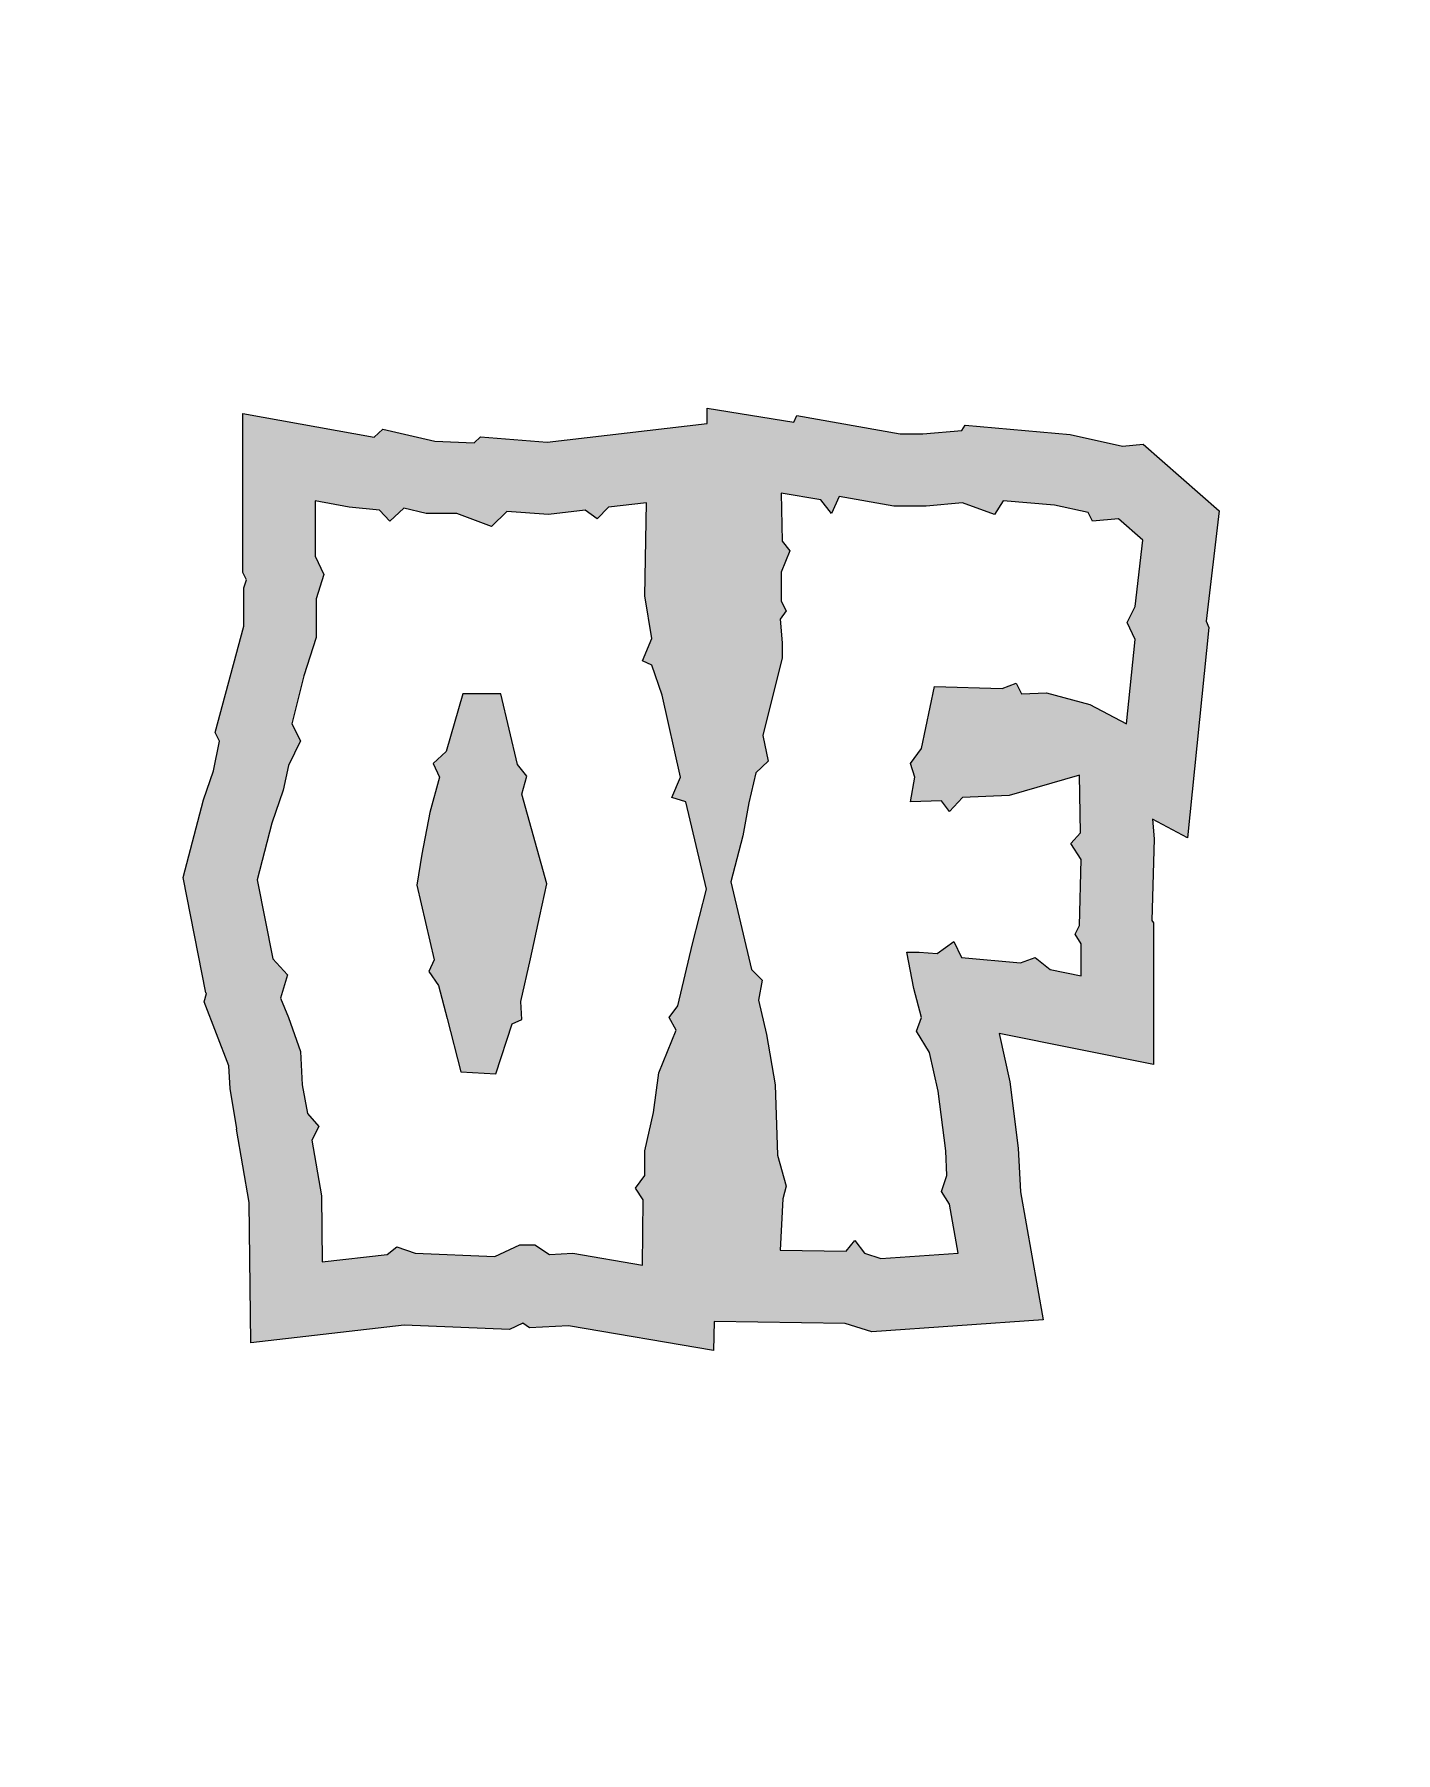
# Model space of a CAD drawing. Header units: inches. Extents: x -5.25 to 4.1, y -1.02 to 4.
# Drawn here: x 2.2716 to 2.4748, y 0.7598 to 1.0164 of the extents above; entities that cross this region are included whole.
import ezdxf

# ---------------------------------------------------------------- set-up
doc = ezdxf.new("R2010")
doc.units = ezdxf.units.IN
doc.header["$MEASUREMENT"] = 0
doc.layers.add('Layer 1', color=7, linetype='Continuous', lineweight=0)

# ---------------------------------------------------------------- blocks, each defined once
blk = doc.blocks.new('Block_44')
at = {"layer": 'Layer 1', "true_color": 0x231f20, "transparency": 33554687}
h = blk.add_hatch(color=250, dxfattribs=at)
h.dxf.hatch_style = 2
edge = h.paths.add_edge_path()
edge.add_spline(control_points=[(2.43593, 0.93097), (2.43593, 0.93097), (2.43477, 0.92857), (2.43477, 0.92857), (2.43477, 0.92857), (2.43593, 0.92602), (2.43593, 0.92602), (2.43593, 0.92602), (2.43464, 0.91343), (2.43464, 0.91343), (2.43464, 0.91343), (2.4292, 0.9163), (2.4292, 0.9163), (2.4292, 0.9163), (2.42272, 0.91805), (2.42272, 0.91805), (2.42272, 0.91805), (2.41897, 0.91789), (2.41897, 0.91789), (2.41897, 0.91789), (2.41819, 0.91949), (2.41819, 0.91949), (2.41819, 0.91949), (2.41611, 0.91869), (2.41611, 0.91869), (2.41611, 0.91869), (2.40601, 0.91901), (2.40601, 0.91901), (2.40601, 0.91901), (2.40407, 0.90976), (2.40407, 0.90976), (2.40407, 0.90976), (2.40239, 0.90753), (2.40239, 0.90753), (2.40239, 0.90753), (2.40303, 0.90546), (2.40303, 0.90546), (2.40303, 0.90546), (2.40239, 0.90179), (2.40239, 0.90179), (2.40239, 0.90179), (2.40705, 0.90195), (2.40705, 0.90195), (2.40705, 0.90195), (2.40821, 0.90036), (2.40821, 0.90036), (2.40821, 0.90036), (2.41016, 0.90243), (2.41016, 0.90243), (2.41016, 0.90243), (2.41715, 0.90275), (2.41715, 0.90275), (2.41715, 0.90275), (2.42764, 0.90578), (2.42764, 0.90578), (2.42764, 0.90578), (2.42777, 0.89717), (2.42777, 0.89717), (2.42777, 0.89717), (2.42635, 0.89558), (2.42635, 0.89558), (2.42635, 0.89558), (2.4279, 0.89318), (2.4279, 0.89318), (2.4279, 0.89318), (2.42764, 0.8833), (2.42764, 0.8833), (2.42764, 0.8833), (2.42699, 0.88202), (2.42699, 0.88202), (2.42699, 0.88202), (2.4279, 0.88059), (2.4279, 0.88059), (2.4279, 0.88059), (2.4279, 0.87581), (2.4279, 0.87581), (2.4279, 0.87581), (2.42324, 0.87676), (2.42324, 0.87676), (2.42324, 0.87676), (2.42104, 0.87852), (2.42104, 0.87852), (2.42104, 0.87852), (2.41884, 0.87772), (2.41884, 0.87772), (2.41884, 0.87772), (2.41003, 0.87852), (2.41003, 0.87852), (2.41003, 0.87852), (2.40886, 0.88091), (2.40886, 0.88091), (2.40886, 0.88091), (2.4064, 0.87915), (2.4064, 0.87915), (2.4064, 0.87915), (2.40368, 0.87931), (2.40368, 0.87931), (2.40368, 0.87931), (2.40187, 0.87931), (2.40187, 0.87931), (2.40187, 0.87931), (2.4029, 0.87389), (2.4029, 0.87389), (2.4029, 0.87389), (2.40407, 0.86959), (2.40407, 0.86959), (2.40407, 0.86959), (2.40329, 0.86752), (2.40329, 0.86752), (2.40329, 0.86752), (2.40523, 0.86433), (2.40523, 0.86433), (2.40523, 0.86433), (2.40653, 0.85859), (2.40653, 0.85859), (2.40653, 0.85859), (2.4077, 0.84966), (2.4077, 0.84966), (2.4077, 0.84966), (2.40782, 0.84599), (2.40782, 0.84599), (2.40782, 0.84599), (2.40705, 0.8436), (2.40705, 0.8436), (2.40705, 0.8436), (2.40821, 0.84169), (2.40821, 0.84169), (2.40821, 0.84169), (2.40951, 0.83436), (2.40951, 0.83436), (2.40951, 0.83436), (2.39798, 0.83356), (2.39798, 0.83356), (2.39798, 0.83356), (2.39552, 0.83436), (2.39552, 0.83436), (2.39552, 0.83436), (2.3941, 0.83627), (2.3941, 0.83627), (2.3941, 0.83627), (2.3928, 0.83467), (2.3928, 0.83467), (2.3928, 0.83467), (2.38295, 0.83483), (2.38295, 0.83483), (2.38295, 0.83483), (2.38334, 0.84248), (2.38334, 0.84248), (2.38334, 0.84248), (2.38386, 0.8444), (2.38386, 0.8444), (2.38386, 0.8444), (2.38257, 0.84902), (2.38257, 0.84902), (2.38257, 0.84902), (2.38218, 0.85954), (2.38218, 0.85954), (2.38218, 0.85954), (2.38088, 0.86704), (2.38088, 0.86704), (2.38088, 0.86704), (2.37972, 0.87214), (2.37972, 0.87214), (2.37972, 0.87214), (2.38024, 0.87517), (2.38024, 0.87517), (2.38024, 0.87517), (2.37868, 0.87676), (2.37868, 0.87676), (2.37868, 0.87676), (2.37557, 0.88984), (2.37557, 0.88984), (2.37557, 0.88984), (2.37739, 0.89669), (2.37739, 0.89669), (2.37739, 0.89669), (2.37829, 0.90163), (2.37829, 0.90163), (2.37829, 0.90163), (2.37933, 0.9061), (2.37933, 0.9061), (2.37933, 0.9061), (2.38114, 0.90785), (2.38114, 0.90785), (2.38114, 0.90785), (2.38036, 0.91168), (2.38036, 0.91168), (2.38036, 0.91168), (2.38322, 0.92331), (2.38322, 0.92331), (2.38322, 0.92331), (2.38322, 0.92555), (2.38322, 0.92555), (2.38322, 0.92555), (2.38295, 0.92905), (2.38295, 0.92905), (2.38295, 0.92905), (2.38386, 0.93033), (2.38386, 0.93033), (2.38386, 0.93033), (2.38308, 0.93176), (2.38308, 0.93176), (2.38308, 0.93176), (2.38308, 0.93607), (2.38308, 0.93607), (2.38308, 0.93607), (2.38438, 0.93926), (2.38438, 0.93926), (2.38438, 0.93926), (2.38322, 0.94069), (2.38322, 0.94069), (2.38322, 0.94069), (2.38308, 0.94787), (2.38308, 0.94787), (2.38308, 0.94787), (2.38904, 0.94691), (2.38904, 0.94691), (2.38904, 0.94691), (2.3906, 0.94484), (2.3906, 0.94484), (2.3906, 0.94484), (2.39176, 0.94739), (2.39176, 0.94739), (2.39176, 0.94739), (2.39992, 0.94595), (2.39992, 0.94595), (2.39992, 0.94595), (2.40472, 0.94595), (2.40472, 0.94595), (2.40472, 0.94595), (2.41016, 0.94643), (2.41016, 0.94643), (2.41016, 0.94643), (2.41495, 0.94468), (2.41495, 0.94468), (2.41495, 0.94468), (2.41624, 0.94675), (2.41624, 0.94675), (2.41624, 0.94675), (2.42389, 0.94611), (2.42389, 0.94611), (2.42389, 0.94611), (2.42894, 0.94499), (2.42894, 0.94499), (2.42894, 0.94499), (2.42959, 0.94372), (2.42959, 0.94372), (2.42959, 0.94372), (2.43347, 0.94404), (2.43347, 0.94404), (2.43347, 0.94404), (2.4371, 0.94085), (2.4371, 0.94085), (2.4371, 0.94085), (2.43593, 0.93097), (2.43593, 0.93097)], knot_values=[0, 0, 0, 0, 1, 1, 1, 2, 2, 2, 3, 3, 3, 4, 4, 4, 5, 5, 5, 6, 6, 6, 7, 7, 7, 8, 8, 8, 9, 9, 9, 10, 10, 10, 11, 11, 11, 12, 12, 12, 13, 13, 13, 14, 14, 14, 15, 15, 15, 16, 16, 16, 17, 17, 17, 18, 18, 18, 19, 19, 19, 20, 20, 20, 21, 21, 21, 22, 22, 22, 23, 23, 23, 24, 24, 24, 25, 25, 25, 26, 26, 26, 27, 27, 27, 28, 28, 28, 29, 29, 29, 30, 30, 30, 31, 31, 31, 32, 32, 32, 33, 33, 33, 34, 34, 34, 35, 35, 35, 36, 36, 36, 37, 37, 37, 38, 38, 38, 39, 39, 39, 40, 40, 40, 41, 41, 41, 42, 42, 42, 43, 43, 43, 44, 44, 44, 45, 45, 45, 46, 46, 46, 47, 47, 47, 48, 48, 48, 49, 49, 49, 50, 50, 50, 51, 51, 51, 52, 52, 52, 53, 53, 53, 54, 54, 54, 55, 55, 55, 56, 56, 56, 57, 57, 57, 58, 58, 58, 59, 59, 59, 60, 60, 60, 61, 61, 61, 62, 62, 62, 63, 63, 63, 64, 64, 64, 65, 65, 65, 66, 66, 66, 67, 67, 67, 68, 68, 68, 69, 69, 69, 70, 70, 70, 71, 71, 71, 72, 72, 72, 73, 73, 73, 74, 74, 74, 75, 75, 75, 76, 76, 76, 77, 77, 77, 78, 78, 78, 79, 79, 79, 80, 80, 80, 81, 81, 81, 82, 82, 82, 83, 83, 83, 84, 84, 84, 85, 85, 85, 85], degree=3, periodic=0)
edge = h.paths.add_edge_path()
edge.add_spline(control_points=[(2.36988, 0.88059), (2.36988, 0.88059), (2.36768, 0.87134), (2.36768, 0.87134), (2.36768, 0.87134), (2.36638, 0.86959), (2.36638, 0.86959), (2.36638, 0.86959), (2.36742, 0.86768), (2.36742, 0.86768), (2.36742, 0.86768), (2.36483, 0.8613), (2.36483, 0.8613), (2.36483, 0.8613), (2.36405, 0.8554), (2.36405, 0.8554), (2.36405, 0.8554), (2.36276, 0.84966), (2.36276, 0.84966), (2.36276, 0.84966), (2.36276, 0.84599), (2.36276, 0.84599), (2.36276, 0.84599), (2.36133, 0.84408), (2.36133, 0.84408), (2.36133, 0.84408), (2.3625, 0.84233), (2.3625, 0.84233), (2.3625, 0.84233), (2.36237, 0.8326), (2.36237, 0.8326), (2.36237, 0.8326), (2.35201, 0.83436), (2.35201, 0.83436), (2.35201, 0.83436), (2.34851, 0.83419), (2.34851, 0.83419), (2.34851, 0.83419), (2.34631, 0.83563), (2.34631, 0.83563), (2.34631, 0.83563), (2.3441, 0.83563), (2.3441, 0.83563), (2.3441, 0.83563), (2.34035, 0.83388), (2.34035, 0.83388), (2.34035, 0.83388), (2.32843, 0.83436), (2.32843, 0.83436), (2.32843, 0.83436), (2.32571, 0.83531), (2.32571, 0.83531), (2.32571, 0.83531), (2.32428, 0.83419), (2.32428, 0.83419), (2.32428, 0.83419), (2.31457, 0.83308), (2.31457, 0.83308), (2.31457, 0.83308), (2.31444, 0.84296), (2.31444, 0.84296), (2.31444, 0.84296), (2.31302, 0.85125), (2.31302, 0.85125), (2.31302, 0.85125), (2.31405, 0.85332), (2.31405, 0.85332), (2.31405, 0.85332), (2.31237, 0.85524), (2.31237, 0.85524), (2.31237, 0.85524), (2.31159, 0.85954), (2.31159, 0.85954), (2.31159, 0.85954), (2.31133, 0.86449), (2.31133, 0.86449), (2.31133, 0.86449), (2.30952, 0.86959), (2.30952, 0.86959), (2.30952, 0.86959), (2.30835, 0.87246), (2.30835, 0.87246), (2.30835, 0.87246), (2.30939, 0.87597), (2.30939, 0.87597), (2.30939, 0.87597), (2.30719, 0.87836), (2.30719, 0.87836), (2.30719, 0.87836), (2.30486, 0.89015), (2.30486, 0.89015), (2.30486, 0.89015), (2.30706, 0.8986), (2.30706, 0.8986), (2.30706, 0.8986), (2.30874, 0.90354), (2.30874, 0.90354), (2.30874, 0.90354), (2.30952, 0.90721), (2.30952, 0.90721), (2.30952, 0.90721), (2.31133, 0.91088), (2.31133, 0.91088), (2.31133, 0.91088), (2.31004, 0.91343), (2.31004, 0.91343), (2.31004, 0.91343), (2.31185, 0.9206), (2.31185, 0.9206), (2.31185, 0.9206), (2.31366, 0.92634), (2.31366, 0.92634), (2.31366, 0.92634), (2.31366, 0.93208), (2.31366, 0.93208), (2.31366, 0.93208), (2.31483, 0.93575), (2.31483, 0.93575), (2.31483, 0.93575), (2.31353, 0.93846), (2.31353, 0.93846), (2.31353, 0.93846), (2.31353, 0.94675), (2.31353, 0.94675), (2.31353, 0.94675), (2.31858, 0.94579), (2.31858, 0.94579), (2.31858, 0.94579), (2.32312, 0.94532), (2.32312, 0.94532), (2.32312, 0.94532), (2.32467, 0.94372), (2.32467, 0.94372), (2.32467, 0.94372), (2.32675, 0.94563), (2.32675, 0.94563), (2.32675, 0.94563), (2.33011, 0.94484), (2.33011, 0.94484), (2.33011, 0.94484), (2.33465, 0.94484), (2.33465, 0.94484), (2.33465, 0.94484), (2.33983, 0.94292), (2.33983, 0.94292), (2.33983, 0.94292), (2.34216, 0.94515), (2.34216, 0.94515), (2.34216, 0.94515), (2.34838, 0.94468), (2.34838, 0.94468), (2.34838, 0.94468), (2.35382, 0.94532), (2.35382, 0.94532), (2.35382, 0.94532), (2.35563, 0.94404), (2.35563, 0.94404), (2.35563, 0.94404), (2.35732, 0.94579), (2.35732, 0.94579), (2.35732, 0.94579), (2.36301, 0.94643), (2.36301, 0.94643), (2.36301, 0.94643), (2.36276, 0.93256), (2.36276, 0.93256), (2.36276, 0.93256), (2.36379, 0.92618), (2.36379, 0.92618), (2.36379, 0.92618), (2.36237, 0.92283), (2.36237, 0.92283), (2.36237, 0.92283), (2.36379, 0.9222), (2.36379, 0.9222), (2.36379, 0.9222), (2.36535, 0.91773), (2.36535, 0.91773), (2.36535, 0.91773), (2.36807, 0.90546), (2.36807, 0.90546), (2.36807, 0.90546), (2.36677, 0.90243), (2.36677, 0.90243), (2.36677, 0.90243), (2.36884, 0.90179), (2.36884, 0.90179), (2.36884, 0.90179), (2.37195, 0.88872), (2.37195, 0.88872), (2.37195, 0.88872), (2.36988, 0.88059), (2.36988, 0.88059)], knot_values=[0, 0, 0, 0, 1, 1, 1, 2, 2, 2, 3, 3, 3, 4, 4, 4, 5, 5, 5, 6, 6, 6, 7, 7, 7, 8, 8, 8, 9, 9, 9, 10, 10, 10, 11, 11, 11, 12, 12, 12, 13, 13, 13, 14, 14, 14, 15, 15, 15, 16, 16, 16, 17, 17, 17, 18, 18, 18, 19, 19, 19, 20, 20, 20, 21, 21, 21, 22, 22, 22, 23, 23, 23, 24, 24, 24, 25, 25, 25, 26, 26, 26, 27, 27, 27, 28, 28, 28, 29, 29, 29, 30, 30, 30, 31, 31, 31, 32, 32, 32, 33, 33, 33, 34, 34, 34, 35, 35, 35, 36, 36, 36, 37, 37, 37, 38, 38, 38, 39, 39, 39, 40, 40, 40, 41, 41, 41, 42, 42, 42, 43, 43, 43, 44, 44, 44, 45, 45, 45, 46, 46, 46, 47, 47, 47, 48, 48, 48, 49, 49, 49, 50, 50, 50, 51, 51, 51, 52, 52, 52, 53, 53, 53, 54, 54, 54, 55, 55, 55, 56, 56, 56, 57, 57, 57, 58, 58, 58, 59, 59, 59, 60, 60, 60, 61, 61, 61, 62, 62, 62, 63, 63, 63, 64, 64, 64, 64], degree=3, periodic=0)
edge = h.paths.add_edge_path()
edge.add_spline(control_points=[(2.44848, 0.94522), (2.44848, 0.94522), (2.43715, 0.95518), (2.43715, 0.95518), (2.43715, 0.95518), (2.43405, 0.95492), (2.43405, 0.95492), (2.43405, 0.95492), (2.42622, 0.95665), (2.42622, 0.95665), (2.42622, 0.95665), (2.41058, 0.95805), (2.41058, 0.95805), (2.41058, 0.95805), (2.41008, 0.95726), (2.41008, 0.95726), (2.41008, 0.95726), (2.40425, 0.95675), (2.40425, 0.95675), (2.40425, 0.95675), (2.40087, 0.95675), (2.40087, 0.95675), (2.40087, 0.95675), (2.38542, 0.95946), (2.38542, 0.95946), (2.38542, 0.95946), (2.38498, 0.95849), (2.38498, 0.95849), (2.38498, 0.95849), (2.37206, 0.96057), (2.37206, 0.96057), (2.37206, 0.96057), (2.37207, 0.95829), (2.37207, 0.95829), (2.37207, 0.95829), (2.34816, 0.95552), (2.34816, 0.95552), (2.34816, 0.95552), (2.33818, 0.95628), (2.33818, 0.95628), (2.33818, 0.95628), (2.33724, 0.95538), (2.33724, 0.95538), (2.33724, 0.95538), (2.33137, 0.95563), (2.33137, 0.95563), (2.33137, 0.95563), (2.32364, 0.95746), (2.32364, 0.95746), (2.32364, 0.95746), (2.32233, 0.95625), (2.32233, 0.95625), (2.32233, 0.95625), (2.30274, 0.95978), (2.30274, 0.95978), (2.30274, 0.95978), (2.30274, 0.93601), (2.30274, 0.93601), (2.30274, 0.93601), (2.30325, 0.93495), (2.30325, 0.93495), (2.30325, 0.93495), (2.30287, 0.93376), (2.30287, 0.93376), (2.30287, 0.93376), (2.30287, 0.92801), (2.30287, 0.92801), (2.30287, 0.92801), (2.29858, 0.91216), (2.29858, 0.91216), (2.29858, 0.91216), (2.29926, 0.91082), (2.29926, 0.91082), (2.29926, 0.91082), (2.29832, 0.90641), (2.29832, 0.90641), (2.29832, 0.90641), (2.29684, 0.90208), (2.29684, 0.90208), (2.29684, 0.90208), (2.29379, 0.89048), (2.29379, 0.89048), (2.29379, 0.89048), (2.29719, 0.87328), (2.29719, 0.87328), (2.29719, 0.87328), (2.29731, 0.87316), (2.29731, 0.87316), (2.29731, 0.87316), (2.29693, 0.87189), (2.29693, 0.87189), (2.29693, 0.87189), (2.30063, 0.86235), (2.30063, 0.86235), (2.30063, 0.86235), (2.30081, 0.85897), (2.30081, 0.85897), (2.30081, 0.85897), (2.30181, 0.85297), (2.30181, 0.85297), (2.30181, 0.85297), (2.30178, 0.85291), (2.30178, 0.85291), (2.30178, 0.85291), (2.30366, 0.84197), (2.30366, 0.84197), (2.30366, 0.84197), (2.30393, 0.821), (2.30393, 0.821), (2.30393, 0.821), (2.32682, 0.82362), (2.32682, 0.82362), (2.32682, 0.82362), (2.34253, 0.82299), (2.34253, 0.82299), (2.34253, 0.82299), (2.34451, 0.82391), (2.34451, 0.82391), (2.34451, 0.82391), (2.34552, 0.82325), (2.34552, 0.82325), (2.34552, 0.82325), (2.35135, 0.82352), (2.35135, 0.82352), (2.35135, 0.82352), (2.37299, 0.81985), (2.37299, 0.81985), (2.37299, 0.81985), (2.37308, 0.82419), (2.37308, 0.82419), (2.37308, 0.82419), (2.39263, 0.82388), (2.39263, 0.82388), (2.39263, 0.82388), (2.39664, 0.82264), (2.39664, 0.82264), (2.39664, 0.82264), (2.42222, 0.82442), (2.42222, 0.82442), (2.42222, 0.82442), (2.41884, 0.84356), (2.41884, 0.84356), (2.41884, 0.84356), (2.41848, 0.85004), (2.41848, 0.85004), (2.41848, 0.85004), (2.41723, 0.85999), (2.41723, 0.85999), (2.41723, 0.85999), (2.41566, 0.86717), (2.41566, 0.86717), (2.41566, 0.86717), (2.43869, 0.86258), (2.43869, 0.86258), (2.43869, 0.86258), (2.43869, 0.88371), (2.43869, 0.88371), (2.43869, 0.88371), (2.43846, 0.88408), (2.43846, 0.88408), (2.43846, 0.88408), (2.43878, 0.89625), (2.43878, 0.89625), (2.43878, 0.89625), (2.43854, 0.89918), (2.43854, 0.89918), (2.43854, 0.89918), (2.44374, 0.89643), (2.44374, 0.89643), (2.44374, 0.89643), (2.44697, 0.92784), (2.44697, 0.92784), (2.44697, 0.92784), (2.44654, 0.92877), (2.44654, 0.92877), (2.44654, 0.92877), (2.44848, 0.94522), (2.44848, 0.94522)], knot_values=[0, 0, 0, 0, 1, 1, 1, 2, 2, 2, 3, 3, 3, 4, 4, 4, 5, 5, 5, 6, 6, 6, 7, 7, 7, 8, 8, 8, 9, 9, 9, 10, 10, 10, 11, 11, 11, 12, 12, 12, 13, 13, 13, 14, 14, 14, 15, 15, 15, 16, 16, 16, 17, 17, 17, 18, 18, 18, 19, 19, 19, 20, 20, 20, 21, 21, 21, 22, 22, 22, 23, 23, 23, 24, 24, 24, 25, 25, 25, 26, 26, 26, 27, 27, 27, 28, 28, 28, 29, 29, 29, 30, 30, 30, 31, 31, 31, 32, 32, 32, 33, 33, 33, 34, 34, 34, 35, 35, 35, 36, 36, 36, 37, 37, 37, 38, 38, 38, 39, 39, 39, 40, 40, 40, 41, 41, 41, 42, 42, 42, 43, 43, 43, 44, 44, 44, 45, 45, 45, 46, 46, 46, 47, 47, 47, 48, 48, 48, 49, 49, 49, 50, 50, 50, 51, 51, 51, 52, 52, 52, 53, 53, 53, 54, 54, 54, 55, 55, 55, 56, 56, 56, 57, 57, 57, 58, 58, 58, 59, 59, 59, 59], degree=3, periodic=0)
h = blk.add_hatch(color=250, dxfattribs=at)
h.dxf.hatch_style = 2
h.paths.add_polyline_path([(2.34514, 0.90562), (2.34372, 0.90737), (2.34125, 0.91789), (2.33555, 0.91789), (2.33309, 0.90928), (2.33115, 0.90753), (2.33206, 0.90546), (2.33063, 0.9002), (2.32946, 0.89398), (2.32869, 0.88936), (2.33128, 0.87819), (2.3305, 0.87645), (2.33193, 0.87437), (2.33322, 0.86943), (2.33529, 0.86146), (2.34048, 0.86114), (2.34294, 0.86863), (2.34436, 0.86927), (2.34423, 0.87198), (2.34566, 0.87836), (2.34708, 0.88474), (2.34812, 0.88952), (2.34436, 0.90291)])
at = {"layer": 'Layer 1'}
blk.add_lwpolyline([(2.34514, 0.90562), (2.34372, 0.90737), (2.34125, 0.91789), (2.33555, 0.91789), (2.33309, 0.90928), (2.33115, 0.90753), (2.33206, 0.90546), (2.33063, 0.9002), (2.32946, 0.89398), (2.32869, 0.88936), (2.33128, 0.87819), (2.3305, 0.87645), (2.33193, 0.87437), (2.33322, 0.86943), (2.33529, 0.86146), (2.34048, 0.86114), (2.34294, 0.86863), (2.34436, 0.86927), (2.34423, 0.87198), (2.34566, 0.87836), (2.34708, 0.88474), (2.34812, 0.88952), (2.34436, 0.90291)], close=True, dxfattribs=at)
for points, knots in [([(2.44848, 0.94522), (2.44848, 0.94522), (2.43715, 0.95518), (2.43715, 0.95518), (2.43715, 0.95518), (2.43405, 0.95492), (2.43405, 0.95492), (2.43405, 0.95492), (2.42622, 0.95665), (2.42622, 0.95665), (2.42622, 0.95665), (2.41058, 0.95805), (2.41058, 0.95805), (2.41058, 0.95805), (2.41008, 0.95726), (2.41008, 0.95726), (2.41008, 0.95726), (2.40425, 0.95675), (2.40425, 0.95675), (2.40425, 0.95675), (2.40087, 0.95675), (2.40087, 0.95675), (2.40087, 0.95675), (2.38542, 0.95946), (2.38542, 0.95946), (2.38542, 0.95946), (2.38498, 0.95849), (2.38498, 0.95849), (2.38498, 0.95849), (2.37206, 0.96057), (2.37206, 0.96057), (2.37206, 0.96057), (2.37207, 0.95829), (2.37207, 0.95829), (2.37207, 0.95829), (2.34816, 0.95552), (2.34816, 0.95552), (2.34816, 0.95552), (2.33818, 0.95628), (2.33818, 0.95628), (2.33818, 0.95628), (2.33724, 0.95538), (2.33724, 0.95538), (2.33724, 0.95538), (2.33137, 0.95563), (2.33137, 0.95563), (2.33137, 0.95563), (2.32364, 0.95746), (2.32364, 0.95746), (2.32364, 0.95746), (2.32233, 0.95625), (2.32233, 0.95625), (2.32233, 0.95625), (2.30274, 0.95978), (2.30274, 0.95978), (2.30274, 0.95978), (2.30274, 0.93601), (2.30274, 0.93601), (2.30274, 0.93601), (2.30325, 0.93495), (2.30325, 0.93495), (2.30325, 0.93495), (2.30287, 0.93376), (2.30287, 0.93376), (2.30287, 0.93376), (2.30287, 0.92801), (2.30287, 0.92801), (2.30287, 0.92801), (2.29858, 0.91216), (2.29858, 0.91216), (2.29858, 0.91216), (2.29926, 0.91082), (2.29926, 0.91082), (2.29926, 0.91082), (2.29832, 0.90641), (2.29832, 0.90641), (2.29832, 0.90641), (2.29684, 0.90208), (2.29684, 0.90208), (2.29684, 0.90208), (2.29379, 0.89048), (2.29379, 0.89048), (2.29379, 0.89048), (2.29719, 0.87328), (2.29719, 0.87328), (2.29719, 0.87328), (2.29731, 0.87316), (2.29731, 0.87316), (2.29731, 0.87316), (2.29693, 0.87189), (2.29693, 0.87189), (2.29693, 0.87189), (2.30063, 0.86235), (2.30063, 0.86235), (2.30063, 0.86235), (2.30081, 0.85897), (2.30081, 0.85897), (2.30081, 0.85897), (2.30181, 0.85297), (2.30181, 0.85297), (2.30181, 0.85297), (2.30178, 0.85291), (2.30178, 0.85291), (2.30178, 0.85291), (2.30366, 0.84197), (2.30366, 0.84197), (2.30366, 0.84197), (2.30393, 0.821), (2.30393, 0.821), (2.30393, 0.821), (2.32682, 0.82362), (2.32682, 0.82362), (2.32682, 0.82362), (2.34253, 0.82299), (2.34253, 0.82299), (2.34253, 0.82299), (2.34451, 0.82391), (2.34451, 0.82391), (2.34451, 0.82391), (2.34552, 0.82325), (2.34552, 0.82325), (2.34552, 0.82325), (2.35135, 0.82352), (2.35135, 0.82352), (2.35135, 0.82352), (2.37299, 0.81985), (2.37299, 0.81985), (2.37299, 0.81985), (2.37308, 0.82419), (2.37308, 0.82419), (2.37308, 0.82419), (2.39263, 0.82388), (2.39263, 0.82388), (2.39263, 0.82388), (2.39664, 0.82264), (2.39664, 0.82264), (2.39664, 0.82264), (2.42222, 0.82442), (2.42222, 0.82442), (2.42222, 0.82442), (2.41884, 0.84356), (2.41884, 0.84356), (2.41884, 0.84356), (2.41848, 0.85004), (2.41848, 0.85004), (2.41848, 0.85004), (2.41723, 0.85999), (2.41723, 0.85999), (2.41723, 0.85999), (2.41566, 0.86717), (2.41566, 0.86717), (2.41566, 0.86717), (2.43869, 0.86258), (2.43869, 0.86258), (2.43869, 0.86258), (2.43869, 0.88371), (2.43869, 0.88371), (2.43869, 0.88371), (2.43846, 0.88408), (2.43846, 0.88408), (2.43846, 0.88408), (2.43878, 0.89625), (2.43878, 0.89625), (2.43878, 0.89625), (2.43854, 0.89918), (2.43854, 0.89918), (2.43854, 0.89918), (2.44374, 0.89643), (2.44374, 0.89643), (2.44374, 0.89643), (2.44697, 0.92784), (2.44697, 0.92784), (2.44697, 0.92784), (2.44654, 0.92877), (2.44654, 0.92877), (2.44654, 0.92877), (2.44848, 0.94522), (2.44848, 0.94522)], [0, 0, 0, 0, 1, 1, 1, 2, 2, 2, 3, 3, 3, 4, 4, 4, 5, 5, 5, 6, 6, 6, 7, 7, 7, 8, 8, 8, 9, 9, 9, 10, 10, 10, 11, 11, 11, 12, 12, 12, 13, 13, 13, 14, 14, 14, 15, 15, 15, 16, 16, 16, 17, 17, 17, 18, 18, 18, 19, 19, 19, 20, 20, 20, 21, 21, 21, 22, 22, 22, 23, 23, 23, 24, 24, 24, 25, 25, 25, 26, 26, 26, 27, 27, 27, 28, 28, 28, 29, 29, 29, 30, 30, 30, 31, 31, 31, 32, 32, 32, 33, 33, 33, 34, 34, 34, 35, 35, 35, 36, 36, 36, 37, 37, 37, 38, 38, 38, 39, 39, 39, 40, 40, 40, 41, 41, 41, 42, 42, 42, 43, 43, 43, 44, 44, 44, 45, 45, 45, 46, 46, 46, 47, 47, 47, 48, 48, 48, 49, 49, 49, 50, 50, 50, 51, 51, 51, 52, 52, 52, 53, 53, 53, 54, 54, 54, 55, 55, 55, 56, 56, 56, 57, 57, 57, 58, 58, 58, 59, 59, 59, 59]), ([(2.43593, 0.93097), (2.43593, 0.93097), (2.43477, 0.92857), (2.43477, 0.92857), (2.43477, 0.92857), (2.43593, 0.92602), (2.43593, 0.92602), (2.43593, 0.92602), (2.43464, 0.91343), (2.43464, 0.91343), (2.43464, 0.91343), (2.4292, 0.9163), (2.4292, 0.9163), (2.4292, 0.9163), (2.42272, 0.91805), (2.42272, 0.91805), (2.42272, 0.91805), (2.41897, 0.91789), (2.41897, 0.91789), (2.41897, 0.91789), (2.41819, 0.91949), (2.41819, 0.91949), (2.41819, 0.91949), (2.41611, 0.91869), (2.41611, 0.91869), (2.41611, 0.91869), (2.40601, 0.91901), (2.40601, 0.91901), (2.40601, 0.91901), (2.40407, 0.90976), (2.40407, 0.90976), (2.40407, 0.90976), (2.40239, 0.90753), (2.40239, 0.90753), (2.40239, 0.90753), (2.40303, 0.90546), (2.40303, 0.90546), (2.40303, 0.90546), (2.40239, 0.90179), (2.40239, 0.90179), (2.40239, 0.90179), (2.40705, 0.90195), (2.40705, 0.90195), (2.40705, 0.90195), (2.40821, 0.90036), (2.40821, 0.90036), (2.40821, 0.90036), (2.41016, 0.90243), (2.41016, 0.90243), (2.41016, 0.90243), (2.41715, 0.90275), (2.41715, 0.90275), (2.41715, 0.90275), (2.42764, 0.90578), (2.42764, 0.90578), (2.42764, 0.90578), (2.42777, 0.89717), (2.42777, 0.89717), (2.42777, 0.89717), (2.42635, 0.89558), (2.42635, 0.89558), (2.42635, 0.89558), (2.4279, 0.89318), (2.4279, 0.89318), (2.4279, 0.89318), (2.42764, 0.8833), (2.42764, 0.8833), (2.42764, 0.8833), (2.42699, 0.88202), (2.42699, 0.88202), (2.42699, 0.88202), (2.4279, 0.88059), (2.4279, 0.88059), (2.4279, 0.88059), (2.4279, 0.87581), (2.4279, 0.87581), (2.4279, 0.87581), (2.42324, 0.87676), (2.42324, 0.87676), (2.42324, 0.87676), (2.42104, 0.87852), (2.42104, 0.87852), (2.42104, 0.87852), (2.41884, 0.87772), (2.41884, 0.87772), (2.41884, 0.87772), (2.41003, 0.87852), (2.41003, 0.87852), (2.41003, 0.87852), (2.40886, 0.88091), (2.40886, 0.88091), (2.40886, 0.88091), (2.4064, 0.87915), (2.4064, 0.87915), (2.4064, 0.87915), (2.40368, 0.87931), (2.40368, 0.87931), (2.40368, 0.87931), (2.40187, 0.87931), (2.40187, 0.87931), (2.40187, 0.87931), (2.4029, 0.87389), (2.4029, 0.87389), (2.4029, 0.87389), (2.40407, 0.86959), (2.40407, 0.86959), (2.40407, 0.86959), (2.40329, 0.86752), (2.40329, 0.86752), (2.40329, 0.86752), (2.40523, 0.86433), (2.40523, 0.86433), (2.40523, 0.86433), (2.40653, 0.85859), (2.40653, 0.85859), (2.40653, 0.85859), (2.4077, 0.84966), (2.4077, 0.84966), (2.4077, 0.84966), (2.40782, 0.84599), (2.40782, 0.84599), (2.40782, 0.84599), (2.40705, 0.8436), (2.40705, 0.8436), (2.40705, 0.8436), (2.40821, 0.84169), (2.40821, 0.84169), (2.40821, 0.84169), (2.40951, 0.83436), (2.40951, 0.83436), (2.40951, 0.83436), (2.39798, 0.83356), (2.39798, 0.83356), (2.39798, 0.83356), (2.39552, 0.83436), (2.39552, 0.83436), (2.39552, 0.83436), (2.3941, 0.83627), (2.3941, 0.83627), (2.3941, 0.83627), (2.3928, 0.83467), (2.3928, 0.83467), (2.3928, 0.83467), (2.38295, 0.83483), (2.38295, 0.83483), (2.38295, 0.83483), (2.38334, 0.84248), (2.38334, 0.84248), (2.38334, 0.84248), (2.38386, 0.8444), (2.38386, 0.8444), (2.38386, 0.8444), (2.38257, 0.84902), (2.38257, 0.84902), (2.38257, 0.84902), (2.38218, 0.85954), (2.38218, 0.85954), (2.38218, 0.85954), (2.38088, 0.86704), (2.38088, 0.86704), (2.38088, 0.86704), (2.37972, 0.87214), (2.37972, 0.87214), (2.37972, 0.87214), (2.38024, 0.87517), (2.38024, 0.87517), (2.38024, 0.87517), (2.37868, 0.87676), (2.37868, 0.87676), (2.37868, 0.87676), (2.37557, 0.88984), (2.37557, 0.88984), (2.37557, 0.88984), (2.37739, 0.89669), (2.37739, 0.89669), (2.37739, 0.89669), (2.37829, 0.90163), (2.37829, 0.90163), (2.37829, 0.90163), (2.37933, 0.9061), (2.37933, 0.9061), (2.37933, 0.9061), (2.38114, 0.90785), (2.38114, 0.90785), (2.38114, 0.90785), (2.38036, 0.91168), (2.38036, 0.91168), (2.38036, 0.91168), (2.38322, 0.92331), (2.38322, 0.92331), (2.38322, 0.92331), (2.38322, 0.92555), (2.38322, 0.92555), (2.38322, 0.92555), (2.38295, 0.92905), (2.38295, 0.92905), (2.38295, 0.92905), (2.38386, 0.93033), (2.38386, 0.93033), (2.38386, 0.93033), (2.38308, 0.93176), (2.38308, 0.93176), (2.38308, 0.93176), (2.38308, 0.93607), (2.38308, 0.93607), (2.38308, 0.93607), (2.38438, 0.93926), (2.38438, 0.93926), (2.38438, 0.93926), (2.38322, 0.94069), (2.38322, 0.94069), (2.38322, 0.94069), (2.38308, 0.94787), (2.38308, 0.94787), (2.38308, 0.94787), (2.38904, 0.94691), (2.38904, 0.94691), (2.38904, 0.94691), (2.3906, 0.94484), (2.3906, 0.94484), (2.3906, 0.94484), (2.39176, 0.94739), (2.39176, 0.94739), (2.39176, 0.94739), (2.39992, 0.94595), (2.39992, 0.94595), (2.39992, 0.94595), (2.40472, 0.94595), (2.40472, 0.94595), (2.40472, 0.94595), (2.41016, 0.94643), (2.41016, 0.94643), (2.41016, 0.94643), (2.41495, 0.94468), (2.41495, 0.94468), (2.41495, 0.94468), (2.41624, 0.94675), (2.41624, 0.94675), (2.41624, 0.94675), (2.42389, 0.94611), (2.42389, 0.94611), (2.42389, 0.94611), (2.42894, 0.94499), (2.42894, 0.94499), (2.42894, 0.94499), (2.42959, 0.94372), (2.42959, 0.94372), (2.42959, 0.94372), (2.43347, 0.94404), (2.43347, 0.94404), (2.43347, 0.94404), (2.4371, 0.94085), (2.4371, 0.94085), (2.4371, 0.94085), (2.43593, 0.93097), (2.43593, 0.93097)], [0, 0, 0, 0, 1, 1, 1, 2, 2, 2, 3, 3, 3, 4, 4, 4, 5, 5, 5, 6, 6, 6, 7, 7, 7, 8, 8, 8, 9, 9, 9, 10, 10, 10, 11, 11, 11, 12, 12, 12, 13, 13, 13, 14, 14, 14, 15, 15, 15, 16, 16, 16, 17, 17, 17, 18, 18, 18, 19, 19, 19, 20, 20, 20, 21, 21, 21, 22, 22, 22, 23, 23, 23, 24, 24, 24, 25, 25, 25, 26, 26, 26, 27, 27, 27, 28, 28, 28, 29, 29, 29, 30, 30, 30, 31, 31, 31, 32, 32, 32, 33, 33, 33, 34, 34, 34, 35, 35, 35, 36, 36, 36, 37, 37, 37, 38, 38, 38, 39, 39, 39, 40, 40, 40, 41, 41, 41, 42, 42, 42, 43, 43, 43, 44, 44, 44, 45, 45, 45, 46, 46, 46, 47, 47, 47, 48, 48, 48, 49, 49, 49, 50, 50, 50, 51, 51, 51, 52, 52, 52, 53, 53, 53, 54, 54, 54, 55, 55, 55, 56, 56, 56, 57, 57, 57, 58, 58, 58, 59, 59, 59, 60, 60, 60, 61, 61, 61, 62, 62, 62, 63, 63, 63, 64, 64, 64, 65, 65, 65, 66, 66, 66, 67, 67, 67, 68, 68, 68, 69, 69, 69, 70, 70, 70, 71, 71, 71, 72, 72, 72, 73, 73, 73, 74, 74, 74, 75, 75, 75, 76, 76, 76, 77, 77, 77, 78, 78, 78, 79, 79, 79, 80, 80, 80, 81, 81, 81, 82, 82, 82, 83, 83, 83, 84, 84, 84, 85, 85, 85, 85]), ([(2.36988, 0.88059), (2.36988, 0.88059), (2.36768, 0.87134), (2.36768, 0.87134), (2.36768, 0.87134), (2.36638, 0.86959), (2.36638, 0.86959), (2.36638, 0.86959), (2.36742, 0.86768), (2.36742, 0.86768), (2.36742, 0.86768), (2.36483, 0.8613), (2.36483, 0.8613), (2.36483, 0.8613), (2.36405, 0.8554), (2.36405, 0.8554), (2.36405, 0.8554), (2.36276, 0.84966), (2.36276, 0.84966), (2.36276, 0.84966), (2.36276, 0.84599), (2.36276, 0.84599), (2.36276, 0.84599), (2.36133, 0.84408), (2.36133, 0.84408), (2.36133, 0.84408), (2.3625, 0.84233), (2.3625, 0.84233), (2.3625, 0.84233), (2.36237, 0.8326), (2.36237, 0.8326), (2.36237, 0.8326), (2.35201, 0.83436), (2.35201, 0.83436), (2.35201, 0.83436), (2.34851, 0.83419), (2.34851, 0.83419), (2.34851, 0.83419), (2.34631, 0.83563), (2.34631, 0.83563), (2.34631, 0.83563), (2.3441, 0.83563), (2.3441, 0.83563), (2.3441, 0.83563), (2.34035, 0.83388), (2.34035, 0.83388), (2.34035, 0.83388), (2.32843, 0.83436), (2.32843, 0.83436), (2.32843, 0.83436), (2.32571, 0.83531), (2.32571, 0.83531), (2.32571, 0.83531), (2.32428, 0.83419), (2.32428, 0.83419), (2.32428, 0.83419), (2.31457, 0.83308), (2.31457, 0.83308), (2.31457, 0.83308), (2.31444, 0.84296), (2.31444, 0.84296), (2.31444, 0.84296), (2.31302, 0.85125), (2.31302, 0.85125), (2.31302, 0.85125), (2.31405, 0.85332), (2.31405, 0.85332), (2.31405, 0.85332), (2.31237, 0.85524), (2.31237, 0.85524), (2.31237, 0.85524), (2.31159, 0.85954), (2.31159, 0.85954), (2.31159, 0.85954), (2.31133, 0.86449), (2.31133, 0.86449), (2.31133, 0.86449), (2.30952, 0.86959), (2.30952, 0.86959), (2.30952, 0.86959), (2.30835, 0.87246), (2.30835, 0.87246), (2.30835, 0.87246), (2.30939, 0.87597), (2.30939, 0.87597), (2.30939, 0.87597), (2.30719, 0.87836), (2.30719, 0.87836), (2.30719, 0.87836), (2.30486, 0.89015), (2.30486, 0.89015), (2.30486, 0.89015), (2.30706, 0.8986), (2.30706, 0.8986), (2.30706, 0.8986), (2.30874, 0.90354), (2.30874, 0.90354), (2.30874, 0.90354), (2.30952, 0.90721), (2.30952, 0.90721), (2.30952, 0.90721), (2.31133, 0.91088), (2.31133, 0.91088), (2.31133, 0.91088), (2.31004, 0.91343), (2.31004, 0.91343), (2.31004, 0.91343), (2.31185, 0.9206), (2.31185, 0.9206), (2.31185, 0.9206), (2.31366, 0.92634), (2.31366, 0.92634), (2.31366, 0.92634), (2.31366, 0.93208), (2.31366, 0.93208), (2.31366, 0.93208), (2.31483, 0.93575), (2.31483, 0.93575), (2.31483, 0.93575), (2.31353, 0.93846), (2.31353, 0.93846), (2.31353, 0.93846), (2.31353, 0.94675), (2.31353, 0.94675), (2.31353, 0.94675), (2.31858, 0.94579), (2.31858, 0.94579), (2.31858, 0.94579), (2.32312, 0.94532), (2.32312, 0.94532), (2.32312, 0.94532), (2.32467, 0.94372), (2.32467, 0.94372), (2.32467, 0.94372), (2.32675, 0.94563), (2.32675, 0.94563), (2.32675, 0.94563), (2.33011, 0.94484), (2.33011, 0.94484), (2.33011, 0.94484), (2.33465, 0.94484), (2.33465, 0.94484), (2.33465, 0.94484), (2.33983, 0.94292), (2.33983, 0.94292), (2.33983, 0.94292), (2.34216, 0.94515), (2.34216, 0.94515), (2.34216, 0.94515), (2.34838, 0.94468), (2.34838, 0.94468), (2.34838, 0.94468), (2.35382, 0.94532), (2.35382, 0.94532), (2.35382, 0.94532), (2.35563, 0.94404), (2.35563, 0.94404), (2.35563, 0.94404), (2.35732, 0.94579), (2.35732, 0.94579), (2.35732, 0.94579), (2.36301, 0.94643), (2.36301, 0.94643), (2.36301, 0.94643), (2.36276, 0.93256), (2.36276, 0.93256), (2.36276, 0.93256), (2.36379, 0.92618), (2.36379, 0.92618), (2.36379, 0.92618), (2.36237, 0.92283), (2.36237, 0.92283), (2.36237, 0.92283), (2.36379, 0.9222), (2.36379, 0.9222), (2.36379, 0.9222), (2.36535, 0.91773), (2.36535, 0.91773), (2.36535, 0.91773), (2.36807, 0.90546), (2.36807, 0.90546), (2.36807, 0.90546), (2.36677, 0.90243), (2.36677, 0.90243), (2.36677, 0.90243), (2.36884, 0.90179), (2.36884, 0.90179), (2.36884, 0.90179), (2.37195, 0.88872), (2.37195, 0.88872), (2.37195, 0.88872), (2.36988, 0.88059), (2.36988, 0.88059)], [0, 0, 0, 0, 1, 1, 1, 2, 2, 2, 3, 3, 3, 4, 4, 4, 5, 5, 5, 6, 6, 6, 7, 7, 7, 8, 8, 8, 9, 9, 9, 10, 10, 10, 11, 11, 11, 12, 12, 12, 13, 13, 13, 14, 14, 14, 15, 15, 15, 16, 16, 16, 17, 17, 17, 18, 18, 18, 19, 19, 19, 20, 20, 20, 21, 21, 21, 22, 22, 22, 23, 23, 23, 24, 24, 24, 25, 25, 25, 26, 26, 26, 27, 27, 27, 28, 28, 28, 29, 29, 29, 30, 30, 30, 31, 31, 31, 32, 32, 32, 33, 33, 33, 34, 34, 34, 35, 35, 35, 36, 36, 36, 37, 37, 37, 38, 38, 38, 39, 39, 39, 40, 40, 40, 41, 41, 41, 42, 42, 42, 43, 43, 43, 44, 44, 44, 45, 45, 45, 46, 46, 46, 47, 47, 47, 48, 48, 48, 49, 49, 49, 50, 50, 50, 51, 51, 51, 52, 52, 52, 53, 53, 53, 54, 54, 54, 55, 55, 55, 56, 56, 56, 57, 57, 57, 58, 58, 58, 59, 59, 59, 60, 60, 60, 61, 61, 61, 62, 62, 62, 63, 63, 63, 64, 64, 64, 64])]:
    blk.add_open_spline(points, degree=3, knots=knots, dxfattribs=at)

msp = doc.modelspace()

# ---------------------------------------------------------------- linework, layer by layer
at = {"layer": 'Layer 1', "color": 250, "lineweight": 0, "true_color": 0x231f20}
msp.add_open_spline([(3.9775, 2.782), (3.9775, 2.782), (3.9775, 4), (3.9775, 4), (3.9775, 4), (-0.3625, 4), (-0.3625, 4), (-0.3625, 4), (-0.3625, 2.782), (-0.3625, 2.782), (-0.3625, 2.782), (-0.1625, 2.782), (-0.1625, 2.782), (-0.1625, 2.782), (-0.1625, 2.388), (-0.1625, 2.388), (-0.1625, 2.388), (-0.3625, 2.388), (-0.3625, 2.388), (-0.3625, 2.388), (-0.3625, 1.544), (-0.3625, 1.544), (-0.3625, 1.544), (-0.1625, 1.544), (-0.1625, 1.544), (-0.1625, 1.544), (-0.16366, 1.14136), (-0.16366, 1.14136), (-0.16366, 1.14136), (-0.36366, 1.14136), (-0.36366, 1.14136), (-0.36366, 1.14136), (-0.3625, 0.4), (-0.3625, 0.4), (-0.3625, 0.4), (3.9775, 0.4), (3.9775, 0.4), (3.9775, 0.4), (3.9775, 1.616), (3.9775, 1.616), (3.9775, 1.616), (4.1025, 1.616), (4.1025, 1.616), (4.1025, 1.616), (4.1025, 2.782), (4.1025, 2.782), (4.1025, 2.782), (3.9775, 2.782), (3.9775, 2.782)], degree=3, knots=[0, 0, 0, 0, 1, 1, 1, 2, 2, 2, 3, 3, 3, 4, 4, 4, 5, 5, 5, 6, 6, 6, 7, 7, 7, 8, 8, 8, 9, 9, 9, 10, 10, 10, 11, 11, 11, 12, 12, 12, 13, 13, 13, 14, 14, 14, 15, 15, 15, 16, 16, 16, 16], dxfattribs=at)

# ---------------------------------------------------------------- block references
at = {"layer": 'Layer 1'}
msp.add_blockref('Block_44', (0, 0), dxfattribs=at)

doc.saveas('drawing.dxf')
